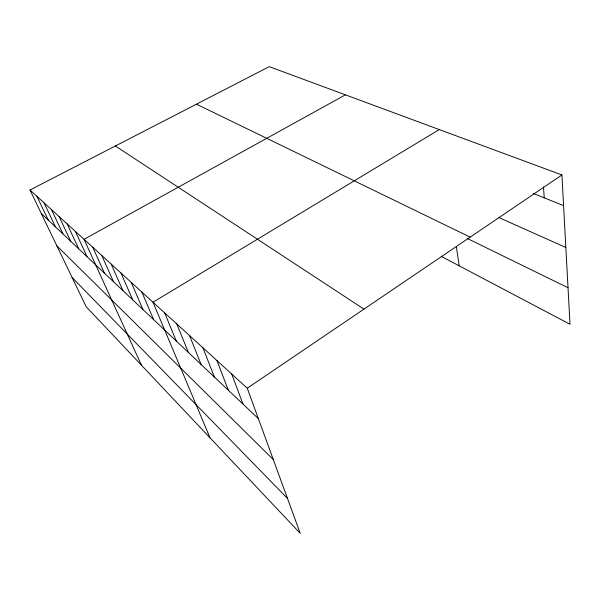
<?xml version="1.0" encoding="UTF-8"?>
<svg xmlns="http://www.w3.org/2000/svg" width="600" height="600" viewBox="0 0 600 600"><rect width="100%" height="100%" fill="white"/><g stroke="black" fill="none" stroke-linecap="round" stroke-linejoin="round"><path stroke-width="0.9" d="M561.915 174.96L269.243 66.653L30 190.005L86.145 306.66L300.24 533.347L247.252 388.222L561.915 174.96L570 324.27L441.308 256.41M439.268 129.57L152.993 302.22L210.007 437.805M345.397 94.838L84.037 239.303L141.45 365.22M533.28 193.433L563.58 205.635M498.495 217.395L565.845 247.485M196.462 104.183L470.175 237.135M467.145 238.395L568.02 287.73M115.373 145.988L363.952 309.127M30 190.005L247.252 388.222M41.28 213.45L258.337 418.582M56.88 245.865L273.293 459.548M72.113 277.507L287.498 498.442M36.9 196.305L48.248 220.028M44.047 202.822L55.455 226.845M51.465 209.587L62.925 233.903M59.153 216.6L70.665 241.222M67.133 223.882L78.698 248.812M75.42 231.442L87.03 256.688M92.73 247.237L104.422 273.12M101.775 255.487L113.49 281.692M111.18 264.075L122.917 290.603M120.983 273.015L132.735 299.873M131.197 282.337L142.95 309.532M141.855 292.065L153.6 319.597M164.625 312.832L176.317 341.07M176.797 323.94L188.445 352.53M189.555 335.58L201.127 364.515M202.928 347.782L214.417 377.077M216.968 360.585L228.353 390.24M231.72 374.048L242.97 404.062M456.345 246.495L459.165 265.83M543.472 186.863L544.237 197.85"/></g></svg>
